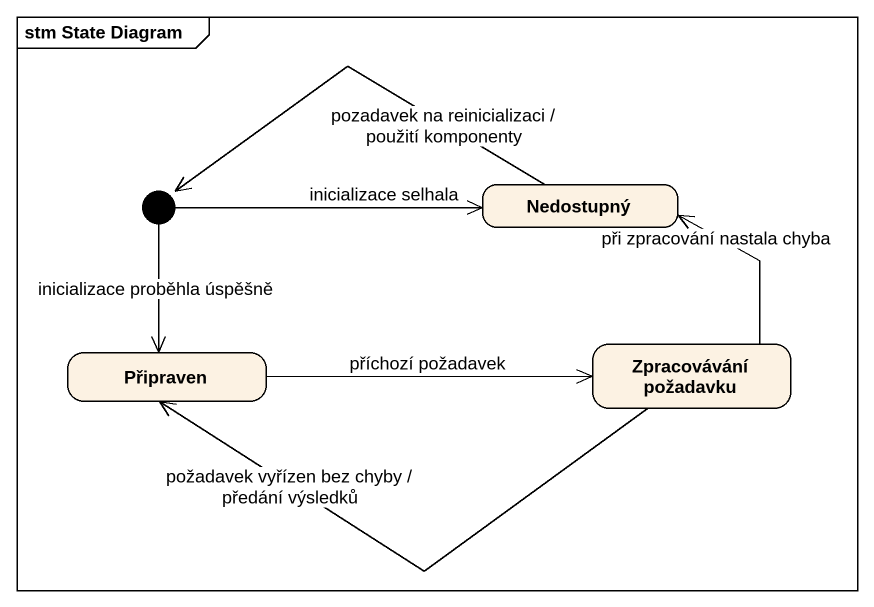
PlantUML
@startuml
mainframe stm State Diagram
hide empty description
state initial1 <<start>>
state Nedostupný
state Připraven
state "Zpracovávání požadavku" as Zpracovávání_požadavku
initial1 -right-> Nedostupný : inicializace selhala
initial1 --> Připraven : inicializace proběhla úspěšně
Nedostupný -left-> initial1 : pozadavek na reinicializaci / použití komponenty
Připraven -right-> Zpracovávání_požadavku : příchozí požadavek
Zpracovávání_požadavku -up-> Nedostupný : při zpracování nastala chyba
Zpracovávání_požadavku -left-> Připraven : požadavek vyřízen bez chyby / předání výsledků
@enduml
